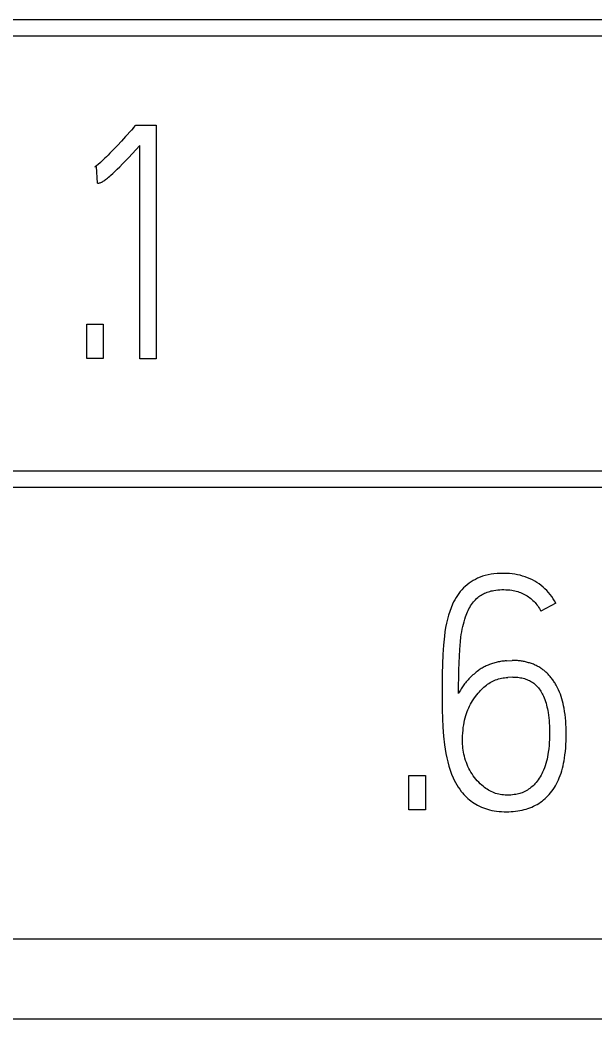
# Model space of a CAD drawing. Extents: x 867151 to 1787449, y -2071112 to -1028603.
# Drawn here: x 871239.75 to 871243.68, y -1032681.08 to -1032674.26 of the extents above; entities that cross this region are included whole.
import ezdxf

# ---------------------------------------------------------------- set-up
doc = ezdxf.new("R2010")
doc.units = 0
doc.header["$LTSCALE"] = 4
doc.header["$MEASUREMENT"] = 0
doc.layers.get('0').update_dxf_attribs({"linetype": 'CONTINUOUS'})
doc.layers.add('20000_FRONT_O', color=7, linetype='CONTINUOUS')

# ---------------------------------------------------------------- blocks, each defined once
blk = doc.blocks.new('A$C36C17930')
at = {"layer": '20000_FRONT_O', "color": 7, "linetype": 'Continuous'}
for p, q in [((36.4911, 33.1704), (17.9621, 33.1704)), ((36.3811, 33.0604), (18.0721, 33.0604)), ((27.0699, 32.4188), (27.029, 32.3741)), ((27.0833, 32.4338), (27.0699, 32.4188)), ((27.0833, 32.4338), (27.0988, 32.4515)), ((27.0988, 32.4515), (27.2386, 32.4515)), ((27.2386, 32.4515), (27.2386, 30.8582)), ((27.0011, 32.3439), (26.9736, 32.3144)), ((27.029, 32.3741), (27.0011, 32.3439)), ((26.9224, 32.2607), (26.9106, 32.2487)), ((26.9474, 32.2867), (26.9224, 32.2607)), ((26.9736, 32.3144), (26.9474, 32.2867)), ((27.0507, 32.2321), (27.0738, 32.2563)), ((27.0738, 32.2563), (27.1276, 32.3139)), ((27.1276, 30.8582), (27.1276, 32.3139)), ((26.8396, 32.1825), (26.8331, 32.177)), ((26.8569, 32.1974), (26.8396, 32.1825)), ((26.867, 32.2065), (26.8569, 32.1974)), ((26.877, 32.2158), (26.867, 32.2065)), ((26.888, 32.2263), (26.877, 32.2158)), ((26.8988, 32.2369), (26.888, 32.2263)), ((26.9106, 32.2487), (26.8988, 32.2369)), ((26.9889, 32.1686), (27.0083, 32.1882)), ((27.0083, 32.1882), (27.0275, 32.2079)), ((27.0275, 32.2079), (27.0507, 32.2321)), ((26.8303, 32.1697), (26.817, 32.1652)), ((26.8217, 32.1684), (26.817, 32.1652)), ((26.8263, 32.1718), (26.8217, 32.1684)), ((26.8331, 32.177), (26.8263, 32.1718)), ((26.8369, 32.0565), (26.8303, 32.1697)), ((26.9288, 32.1109), (26.9427, 32.1237)), ((26.9427, 32.1237), (26.9565, 32.1368)), ((26.9565, 32.1368), (26.9728, 32.1526)), ((26.9728, 32.1526), (26.9889, 32.1686)), ((26.8369, 32.0565), (26.8402, 32.0566)), ((26.8402, 32.0566), (26.8435, 32.057)), ((26.8435, 32.057), (26.8474, 32.0577)), ((26.8474, 32.0577), (26.8512, 32.0585)), ((26.8512, 32.0585), (26.8558, 32.0596)), ((26.8558, 32.0596), (26.8602, 32.0609)), ((26.8602, 32.0609), (26.8641, 32.0625)), ((26.8641, 32.0625), (26.868, 32.0643)), ((26.868, 32.0643), (26.8717, 32.0662)), ((26.8717, 32.0662), (26.8769, 32.0694)), ((26.8769, 32.0694), (26.8819, 32.0727)), ((26.8819, 32.0727), (26.8869, 32.0762)), ((26.8869, 32.0762), (26.8932, 32.081)), ((26.8932, 32.081), (26.8995, 32.0859)), ((26.8995, 32.0859), (26.9057, 32.0909)), ((26.9057, 32.0909), (26.9135, 32.0974)), ((26.9135, 32.0974), (26.9212, 32.1041)), ((26.9212, 32.1041), (26.9288, 32.1109)), ((26.7637, 30.8604), (26.7637, 31.0934)), ((26.7637, 31.0934), (26.8769, 31.0934)), ((26.8769, 31.0934), (26.8769, 30.8604)), ((26.8769, 30.8604), (26.7637, 30.8604)), ((27.2386, 30.8582), (27.1276, 30.8582)), ((35.0111, 30.0904), (15.2631, 30.0904)), ((34.9011, 29.9804), (15.3731, 29.9804)), ((29.5249, 29.3872), (29.505, 29.3836)), ((29.5449, 29.39), (29.5249, 29.3872)), ((29.5672, 29.3921), (29.5449, 29.39)), ((29.5897, 29.3934), (29.5672, 29.3921)), ((29.6121, 29.3937), (29.5897, 29.3934)), ((29.6311, 29.3933), (29.6121, 29.3937)), ((29.6501, 29.3922), (29.6311, 29.3933)), ((29.669, 29.3904), (29.6501, 29.3922)), ((29.6878, 29.3878), (29.669, 29.3904)), ((29.7056, 29.3845), (29.6878, 29.3878)), ((29.3745, 29.3261), (29.3613, 29.316)), ((29.3882, 29.3355), (29.3745, 29.3261)), ((29.4029, 29.3446), (29.3882, 29.3355)), ((29.418, 29.3529), (29.4029, 29.3446)), ((29.4335, 29.3604), (29.418, 29.3529)), ((29.4504, 29.3675), (29.4335, 29.3604)), ((29.4677, 29.3737), (29.4504, 29.3675)), ((29.4854, 29.3789), (29.4677, 29.3737)), ((29.505, 29.3836), (29.4854, 29.3789)), ((29.7233, 29.3805), (29.7056, 29.3845)), ((29.7408, 29.3756), (29.7233, 29.3805)), ((29.7581, 29.37), (29.7408, 29.3756)), ((29.7748, 29.3637), (29.7581, 29.37)), ((29.7912, 29.3567), (29.7748, 29.3637)), ((29.8072, 29.3489), (29.7912, 29.3567)), ((29.8229, 29.3404), (29.8072, 29.3489)), ((29.838, 29.3314), (29.8229, 29.3404)), ((29.8526, 29.3216), (29.838, 29.3314)), ((29.8668, 29.3111), (29.8526, 29.3216)), ((29.3046, 29.2563), (29.295, 29.2427)), ((29.3147, 29.2694), (29.3046, 29.2563)), ((29.3254, 29.2819), (29.3147, 29.2694)), ((29.3367, 29.2939), (29.3254, 29.2819)), ((29.3486, 29.3052), (29.3367, 29.2939)), ((29.3613, 29.316), (29.3486, 29.3052)), ((29.4569, 29.2452), (29.4645, 29.2498)), ((29.4645, 29.2498), (29.4723, 29.254)), ((29.4723, 29.254), (29.4802, 29.258)), ((29.4802, 29.258), (29.4883, 29.2615)), ((29.4883, 29.2615), (29.4975, 29.2651)), ((29.4975, 29.2651), (29.5067, 29.2683)), ((29.5067, 29.2683), (29.5162, 29.2711)), ((29.5162, 29.2711), (29.5257, 29.2735)), ((29.5257, 29.2735), (29.5353, 29.2756)), ((29.5353, 29.2756), (29.5449, 29.2774)), ((29.5449, 29.2774), (29.5583, 29.2795)), ((29.5583, 29.2795), (29.5717, 29.281)), ((29.5717, 29.281), (29.5851, 29.282)), ((29.5851, 29.282), (29.5986, 29.2826)), ((29.5986, 29.2826), (29.6121, 29.2827)), ((29.6121, 29.2827), (29.6257, 29.2824)), ((29.6257, 29.2824), (29.6393, 29.2817)), ((29.6393, 29.2817), (29.6529, 29.2804)), ((29.6529, 29.2804), (29.6663, 29.2786)), ((29.6663, 29.2786), (29.6766, 29.2767)), ((29.6766, 29.2767), (29.6867, 29.2746)), ((29.6867, 29.2746), (29.6968, 29.2721)), ((29.6968, 29.2721), (29.7068, 29.2692)), ((29.7068, 29.2692), (29.7166, 29.266)), ((29.7166, 29.266), (29.7262, 29.2625)), ((29.7262, 29.2625), (29.7356, 29.2586)), ((29.7356, 29.2586), (29.7449, 29.2544)), ((29.7449, 29.2544), (29.754, 29.2499)), ((29.754, 29.2499), (29.763, 29.245)), ((29.8804, 29.3), (29.8668, 29.3111)), ((29.8933, 29.2883), (29.8804, 29.3)), ((29.9056, 29.276), (29.8933, 29.2883)), ((29.9173, 29.2631), (29.9056, 29.276)), ((29.9284, 29.2497), (29.9173, 29.2631)), ((29.9392, 29.2354), (29.9284, 29.2497)), ((29.262, 29.1836), (29.2516, 29.1591)), ((29.2694, 29.199), (29.262, 29.1836)), ((29.2774, 29.214), (29.2694, 29.199)), ((29.286, 29.2287), (29.2774, 29.214)), ((29.295, 29.2427), (29.286, 29.2287)), ((29.3916, 29.1806), (29.3981, 29.1897)), ((29.3981, 29.1897), (29.405, 29.1984)), ((29.405, 29.1984), (29.4118, 29.2064)), ((29.4118, 29.2064), (29.4189, 29.2141)), ((29.4189, 29.2141), (29.4264, 29.2214)), ((29.4264, 29.2214), (29.4342, 29.2284)), ((29.4342, 29.2284), (29.4423, 29.235)), ((29.4423, 29.235), (29.4495, 29.2403)), ((29.4495, 29.2403), (29.4569, 29.2452)), ((29.763, 29.245), (29.7716, 29.2399)), ((29.7716, 29.2399), (29.7801, 29.2344)), ((29.7801, 29.2344), (29.7883, 29.2287)), ((29.7883, 29.2287), (29.7962, 29.2226)), ((29.7962, 29.2226), (29.8039, 29.2162)), ((29.8039, 29.2162), (29.8113, 29.2095)), ((29.8113, 29.2095), (29.8184, 29.2025)), ((29.8184, 29.2025), (29.8252, 29.1952)), ((29.8252, 29.1952), (29.8317, 29.1877)), ((29.8317, 29.1877), (29.838, 29.1799)), ((29.9672, 29.1895), (29.8651, 29.1363)), ((29.9492, 29.2205), (29.9392, 29.2354)), ((29.9586, 29.2052), (29.9492, 29.2205)), ((29.9672, 29.1895), (29.9586, 29.2052)), ((29.2426, 29.1341), (29.2344, 29.1076)), ((29.2516, 29.1591), (29.2426, 29.1341)), ((29.3544, 29.1078), (29.3588, 29.1191)), ((29.3588, 29.1191), (29.3636, 29.1303)), ((29.3636, 29.1303), (29.3687, 29.1414)), ((29.3687, 29.1414), (29.3743, 29.1522)), ((29.3743, 29.1522), (29.3797, 29.1619)), ((29.3797, 29.1619), (29.3855, 29.1714)), ((29.3855, 29.1714), (29.3916, 29.1806)), ((29.838, 29.1799), (29.8441, 29.1716)), ((29.8441, 29.1716), (29.8498, 29.1631)), ((29.8498, 29.1631), (29.8553, 29.1544)), ((29.8553, 29.1544), (29.8604, 29.1454)), ((29.8604, 29.1454), (29.8651, 29.1363)), ((29.2206, 29.0528), (29.215, 29.0246)), ((29.2272, 29.0808), (29.2206, 29.0528)), ((29.2344, 29.1076), (29.2272, 29.0808)), ((29.3321, 29.0312), (29.336, 29.0477)), ((29.336, 29.0477), (29.3403, 29.064)), ((29.3403, 29.064), (29.345, 29.0803)), ((29.345, 29.0803), (29.3502, 29.0963)), ((29.3502, 29.0963), (29.3544, 29.1078)), ((29.2101, 28.9951), (29.206, 28.9654)), ((29.215, 29.0246), (29.2101, 28.9951)), ((29.3218, 28.9759), (29.3248, 28.9944)), ((29.3248, 28.9944), (29.3283, 29.0129)), ((29.3283, 29.0129), (29.3321, 29.0312)), ((29.206, 28.9654), (29.1996, 28.9038)), ((29.3134, 28.9021), (29.316, 28.9297)), ((29.316, 28.9297), (29.3192, 28.9573)), ((29.3192, 28.9573), (29.3218, 28.9759)), ((29.1951, 28.8401), (29.1927, 28.7746)), ((29.1996, 28.9038), (29.1951, 28.8401)), ((29.3089, 28.8287), (29.3114, 28.8744)), ((29.3114, 28.8744), (29.3134, 28.9021)), ((29.1927, 28.7746), (29.1914, 28.708)), ((29.3056, 28.733), (29.3071, 28.7829)), ((29.3071, 28.7829), (29.3089, 28.8287)), ((29.5207, 28.7739), (29.5134, 28.7711)), ((29.528, 28.7765), (29.5207, 28.7739)), ((29.5356, 28.7791), (29.528, 28.7765)), ((29.5433, 28.7815), (29.5356, 28.7791)), ((29.551, 28.7837), (29.5433, 28.7815)), ((29.5588, 28.7858), (29.551, 28.7837)), ((29.5666, 28.7877), (29.5588, 28.7858)), ((29.5744, 28.7894), (29.5666, 28.7877)), ((29.5822, 28.791), (29.5744, 28.7894)), ((29.5901, 28.7924), (29.5822, 28.791)), ((29.598, 28.7936), (29.5901, 28.7924)), ((29.606, 28.7946), (29.598, 28.7936)), ((29.6139, 28.7955), (29.606, 28.7946)), ((29.6219, 28.7962), (29.6139, 28.7955)), ((29.6299, 28.7968), (29.6219, 28.7962)), ((29.6299, 28.7968), (29.6698, 28.799)), ((29.6768, 28.7993), (29.6698, 28.799)), ((29.6839, 28.7994), (29.6768, 28.7993)), ((29.691, 28.7993), (29.6839, 28.7994)), ((29.698, 28.799), (29.691, 28.7993)), ((29.7051, 28.7985), (29.698, 28.799)), ((29.7121, 28.7979), (29.7051, 28.7985)), ((29.7191, 28.7972), (29.7121, 28.7979)), ((29.7262, 28.7962), (29.7191, 28.7972)), ((29.7332, 28.7952), (29.7262, 28.7962)), ((29.7402, 28.794), (29.7332, 28.7952)), ((29.7471, 28.7926), (29.7402, 28.794)), ((29.7541, 28.7912), (29.7471, 28.7926)), ((29.761, 28.7896), (29.7541, 28.7912)), ((29.7678, 28.7879), (29.761, 28.7896)), ((29.7746, 28.7862), (29.7678, 28.7879)), ((29.7813, 28.7843), (29.7746, 28.7862)), ((29.788, 28.7823), (29.7813, 28.7843)), ((29.7946, 28.7802), (29.788, 28.7823)), ((29.8012, 28.7779), (29.7946, 28.7802)), ((29.8077, 28.7756), (29.8012, 28.7779)), ((29.8142, 28.773), (29.8077, 28.7756)), ((29.8206, 28.7704), (29.8142, 28.773)), ((29.1914, 28.708), (29.1907, 28.6414)), ((29.3045, 28.6831), (29.3056, 28.733)), ((29.4087, 28.7067), (29.4016, 28.7003)), ((29.4159, 28.713), (29.4087, 28.7067)), ((29.4233, 28.7191), (29.4159, 28.713)), ((29.4308, 28.725), (29.4233, 28.7191)), ((29.4385, 28.7307), (29.4308, 28.725)), ((29.4449, 28.7351), (29.4385, 28.7307)), ((29.4513, 28.7394), (29.4449, 28.7351)), ((29.4579, 28.7435), (29.4513, 28.7394)), ((29.4645, 28.7475), (29.4579, 28.7435)), ((29.4713, 28.7513), (29.4645, 28.7475)), ((29.4781, 28.755), (29.4713, 28.7513)), ((29.485, 28.7585), (29.4781, 28.755)), ((29.492, 28.7619), (29.485, 28.7585)), ((29.4991, 28.7651), (29.492, 28.7619)), ((29.5062, 28.7682), (29.4991, 28.7651)), ((29.5134, 28.7711), (29.5062, 28.7682)), ((29.827, 28.7676), (29.8206, 28.7704)), ((29.8332, 28.7646), (29.827, 28.7676)), ((29.8394, 28.7615), (29.8332, 28.7646)), ((29.8454, 28.7583), (29.8394, 28.7615)), ((29.8512, 28.755), (29.8454, 28.7583)), ((29.857, 28.7516), (29.8512, 28.755)), ((29.8627, 28.748), (29.857, 28.7516)), ((29.8683, 28.7442), (29.8627, 28.748)), ((29.8738, 28.7404), (29.8683, 28.7442)), ((29.8793, 28.7364), (29.8738, 28.7404)), ((29.8846, 28.7323), (29.8793, 28.7364)), ((29.8898, 28.728), (29.8846, 28.7323)), ((29.895, 28.7237), (29.8898, 28.728)), ((29.9001, 28.7192), (29.895, 28.7237)), ((29.905, 28.7146), (29.9001, 28.7192)), ((29.9101, 28.7098), (29.905, 28.7146)), ((29.915, 28.7048), (29.9101, 28.7098)), ((29.9198, 28.6997), (29.915, 28.7048)), ((29.1907, 28.6414), (29.1905, 28.5748)), ((29.3038, 28.629), (29.3045, 28.6831)), ((29.3445, 28.6397), (29.3391, 28.633)), ((29.35, 28.6463), (29.3445, 28.6397)), ((29.3556, 28.6528), (29.35, 28.6463)), ((29.3613, 28.6592), (29.3556, 28.6528)), ((29.3678, 28.6662), (29.3613, 28.6592)), ((29.3744, 28.6733), (29.3678, 28.6662)), ((29.381, 28.6802), (29.3744, 28.6733)), ((29.3878, 28.687), (29.381, 28.6802)), ((29.3946, 28.6937), (29.3878, 28.687)), ((29.4016, 28.7003), (29.3946, 28.6937)), ((29.4929, 28.6308), (29.5016, 28.6372)), ((29.5016, 28.6372), (29.5102, 28.643)), ((29.5102, 28.643), (29.519, 28.6484)), ((29.519, 28.6484), (29.5281, 28.6534)), ((29.5281, 28.6534), (29.5373, 28.6581)), ((29.5373, 28.6581), (29.5467, 28.6624)), ((29.5467, 28.6624), (29.5563, 28.6663)), ((29.5563, 28.6663), (29.566, 28.6698)), ((29.566, 28.6698), (29.5761, 28.6729)), ((29.5761, 28.6729), (29.5864, 28.6757)), ((29.5864, 28.6757), (29.5967, 28.678)), ((29.5967, 28.678), (29.6071, 28.68)), ((29.6071, 28.68), (29.6176, 28.6815)), ((29.6176, 28.6815), (29.6282, 28.6827)), ((29.6282, 28.6827), (29.6387, 28.6836)), ((29.6742, 28.6858), (29.6387, 28.6836)), ((29.6742, 28.6858), (29.6829, 28.6861)), ((29.6829, 28.6861), (29.6916, 28.686)), ((29.6916, 28.686), (29.7003, 28.6854)), ((29.7003, 28.6854), (29.709, 28.6845)), ((29.709, 28.6845), (29.7177, 28.6833)), ((29.7177, 28.6833), (29.7263, 28.6817)), ((29.7263, 28.6817), (29.7349, 28.6799)), ((29.7349, 28.6799), (29.7438, 28.6777)), ((29.7438, 28.6777), (29.7526, 28.6753)), ((29.7526, 28.6753), (29.7614, 28.6725)), ((29.7614, 28.6725), (29.77, 28.6694)), ((29.77, 28.6694), (29.7784, 28.666)), ((29.7784, 28.666), (29.7867, 28.6621)), ((29.7867, 28.6621), (29.7944, 28.6581)), ((29.7944, 28.6581), (29.8019, 28.6537)), ((29.8019, 28.6537), (29.8092, 28.6489)), ((29.8092, 28.6489), (29.8162, 28.6438)), ((29.8162, 28.6438), (29.823, 28.6383)), ((29.823, 28.6383), (29.8296, 28.6325)), ((29.9246, 28.6945), (29.9198, 28.6997)), ((29.9292, 28.6892), (29.9246, 28.6945)), ((29.9337, 28.6839), (29.9292, 28.6892)), ((29.938, 28.6784), (29.9337, 28.6839)), ((29.9423, 28.6728), (29.938, 28.6784)), ((29.9465, 28.6672), (29.9423, 28.6728)), ((29.9505, 28.6614), (29.9465, 28.6672)), ((29.9545, 28.6556), (29.9505, 28.6614)), ((29.9583, 28.6497), (29.9545, 28.6556)), ((29.962, 28.6438), (29.9583, 28.6497)), ((29.9656, 28.6377), (29.962, 28.6438)), ((29.9691, 28.6317), (29.9656, 28.6377)), ((29.1905, 28.5748), (29.1907, 28.5203)), ((29.3036, 28.5748), (29.3038, 28.629)), ((29.3074, 28.5825), (29.3036, 28.5748)), ((29.3114, 28.5901), (29.3074, 28.5825)), ((29.3155, 28.5975), (29.3114, 28.5901)), ((29.3199, 28.6049), (29.3155, 28.5975)), ((29.3244, 28.6121), (29.3199, 28.6049)), ((29.3291, 28.6193), (29.3244, 28.6121)), ((29.334, 28.6262), (29.3291, 28.6193)), ((29.3391, 28.633), (29.334, 28.6262)), ((29.4285, 28.5651), (29.437, 28.5756)), ((29.437, 28.5756), (29.4457, 28.5859)), ((29.4457, 28.5859), (29.4529, 28.594)), ((29.4529, 28.594), (29.4604, 28.6019)), ((29.4604, 28.6019), (29.4681, 28.6096)), ((29.4681, 28.6096), (29.4761, 28.6169)), ((29.4761, 28.6169), (29.4844, 28.624)), ((29.4844, 28.624), (29.4929, 28.6308)), ((29.8296, 28.6325), (29.8363, 28.626)), ((29.8363, 28.626), (29.8426, 28.6192)), ((29.8426, 28.6192), (29.8487, 28.612)), ((29.8487, 28.612), (29.8544, 28.6046)), ((29.8544, 28.6046), (29.8598, 28.5969)), ((29.8598, 28.5969), (29.8649, 28.5891)), ((29.8649, 28.5891), (29.8698, 28.581)), ((29.8698, 28.581), (29.8743, 28.5727)), ((29.8743, 28.5727), (29.8786, 28.5644)), ((29.979, 28.6131), (29.9691, 28.6317)), ((29.9859, 28.5983), (29.979, 28.6131)), ((29.9923, 28.5834), (29.9859, 28.5983)), ((29.9982, 28.5682), (29.9923, 28.5834)), ((30.0035, 28.5528), (29.9982, 28.5682)), ((29.1907, 28.5203), (29.1914, 28.4634)), ((29.3782, 28.4885), (29.3845, 28.5004)), ((29.3845, 28.5004), (29.391, 28.5116)), ((29.391, 28.5116), (29.398, 28.5227)), ((29.398, 28.5227), (29.4126, 28.544)), ((29.4126, 28.544), (29.4285, 28.5651)), ((29.8786, 28.5644), (29.8826, 28.5559)), ((29.8826, 28.5559), (29.8877, 28.5439)), ((29.8877, 28.5439), (29.8924, 28.5318)), ((29.8924, 28.5318), (29.8966, 28.5196)), ((29.8966, 28.5196), (29.9004, 28.5073)), ((29.9004, 28.5073), (29.9038, 28.4948)), ((30.0083, 28.5373), (30.0035, 28.5528)), ((30.0127, 28.5216), (30.0083, 28.5373)), ((30.0167, 28.5058), (30.0127, 28.5216)), ((30.0202, 28.49), (30.0167, 28.5058)), ((29.1914, 28.4634), (29.1927, 28.404)), ((29.3518, 28.4227), (29.3563, 28.4367)), ((29.3563, 28.4367), (29.3613, 28.4506)), ((29.3613, 28.4506), (29.3666, 28.4635)), ((29.3666, 28.4635), (29.3723, 28.4763)), ((29.3723, 28.4763), (29.3782, 28.4885)), ((29.9038, 28.4948), (29.9069, 28.4822)), ((29.9069, 28.4822), (29.9097, 28.4696)), ((29.9097, 28.4696), (29.9122, 28.4569)), ((29.9122, 28.4569), (29.9144, 28.4442)), ((29.9144, 28.4442), (29.9172, 28.4259)), ((30.0234, 28.474), (30.0202, 28.49)), ((30.0271, 28.4521), (30.0234, 28.474)), ((30.0303, 28.4302), (30.0271, 28.4521)), ((29.1927, 28.404), (29.1953, 28.3434)), ((29.338, 28.3596), (29.3408, 28.376)), ((29.3408, 28.376), (29.3441, 28.3924)), ((29.3441, 28.3924), (29.3477, 28.4076)), ((29.3477, 28.4076), (29.3518, 28.4227)), ((29.9172, 28.4259), (29.9195, 28.4077)), ((29.9195, 28.4077), (29.9213, 28.3894)), ((29.9213, 28.3894), (29.9228, 28.371)), ((29.9228, 28.371), (29.9239, 28.3526)), ((30.0328, 28.4081), (30.0303, 28.4302)), ((30.0348, 28.3861), (30.0328, 28.4081)), ((30.0363, 28.3639), (30.0348, 28.3861)), ((30.0374, 28.3418), (30.0363, 28.3639)), ((29.1953, 28.3434), (29.2001, 28.2831)), ((29.3311, 28.2846), (29.3322, 28.3042)), ((29.3322, 28.3042), (29.3337, 28.3238)), ((29.3337, 28.3238), (29.3356, 28.3417)), ((29.3356, 28.3417), (29.338, 28.3596)), ((29.9239, 28.3526), (29.9246, 28.3342)), ((29.9246, 28.3342), (29.925, 28.3158)), ((29.925, 28.2974), (29.9247, 28.2787)), ((29.925, 28.3158), (29.925, 28.2974)), ((30.038, 28.3196), (30.0374, 28.3418)), ((30.0382, 28.2974), (30.038, 28.3196)), ((30.038, 28.2736), (30.0382, 28.2974)), ((29.2001, 28.2831), (29.2071, 28.2231)), ((29.3303, 28.242), (29.3304, 28.2633)), ((29.3306, 28.2285), (29.3303, 28.242)), ((29.3304, 28.2633), (29.3311, 28.2846)), ((29.3314, 28.215), (29.3306, 28.2285)), ((29.9227, 28.2392), (29.9211, 28.2185)), ((29.924, 28.26), (29.9227, 28.2392)), ((29.9247, 28.2787), (29.924, 28.26)), ((30.0363, 28.2261), (30.0374, 28.2499)), ((30.0374, 28.2499), (30.038, 28.2736)), ((29.2071, 28.2231), (29.2116, 28.1935)), ((29.2116, 28.1935), (29.2168, 28.1641)), ((29.2168, 28.1641), (29.2229, 28.1353)), ((29.3326, 28.2015), (29.3314, 28.215)), ((29.3344, 28.1876), (29.3326, 28.2015)), ((29.3368, 28.1738), (29.3344, 28.1876)), ((29.3396, 28.1601), (29.3368, 28.1738)), ((29.3431, 28.1458), (29.3396, 28.1601)), ((29.9161, 28.1732), (29.9138, 28.1575)), ((29.9188, 28.1958), (29.9161, 28.1732)), ((29.9211, 28.2185), (29.9188, 28.1958)), ((30.0297, 28.1551), (30.0325, 28.1787)), ((30.0325, 28.1787), (30.0346, 28.2024)), ((30.0346, 28.2024), (30.0363, 28.2261)), ((29.2229, 28.1353), (29.2298, 28.1067)), ((29.2298, 28.1067), (29.2374, 28.0788)), ((29.347, 28.1317), (29.3431, 28.1458)), ((29.3513, 28.1177), (29.347, 28.1317)), ((29.3562, 28.1037), (29.3513, 28.1177)), ((29.3616, 28.0898), (29.3562, 28.1037)), ((29.8997, 28.096), (29.8949, 28.081)), ((29.9041, 28.1111), (29.8997, 28.096)), ((29.9079, 28.1264), (29.9041, 28.1111)), ((29.9111, 28.1419), (29.9079, 28.1264)), ((29.9138, 28.1575), (29.9111, 28.1419)), ((30.0165, 28.0804), (30.0202, 28.0973)), ((30.0202, 28.0973), (30.0235, 28.1144)), ((30.0235, 28.1144), (30.0263, 28.1315)), ((30.0263, 28.1315), (30.0297, 28.1551)), ((29.2374, 28.0788), (29.2459, 28.0511)), ((29.2459, 28.0511), (29.2554, 28.0245)), ((29.2554, 28.0245), (29.2662, 27.9985)), ((29.3675, 28.0761), (29.3616, 28.0898)), ((29.3738, 28.0629), (29.3675, 28.0761)), ((29.3806, 28.05), (29.3738, 28.0629)), ((29.3878, 28.0373), (29.3806, 28.05)), ((29.3956, 28.025), (29.3878, 28.0373)), ((29.4037, 28.0129), (29.3956, 28.025)), ((29.8721, 28.026), (29.8665, 28.0155)), ((29.8773, 28.0367), (29.8721, 28.026)), ((29.8837, 28.0512), (29.8773, 28.0367)), ((29.8896, 28.066), (29.8837, 28.0512)), ((29.8949, 28.081), (29.8896, 28.066)), ((29.9971, 28.0138), (30.0027, 28.0302)), ((30.0027, 28.0302), (30.0078, 28.0468)), ((30.0078, 28.0468), (30.0124, 28.0635)), ((30.0124, 28.0635), (30.0165, 28.0804)), ((28.9641, 27.7804), (28.9641, 28.0134)), ((28.9641, 28.0134), (29.0773, 28.0134)), ((29.0773, 28.0134), (29.0773, 27.7804)), ((29.2662, 27.9985), (29.2739, 27.982)), ((29.2739, 27.982), (29.2823, 27.9659)), ((29.2823, 27.9659), (29.2913, 27.95)), ((29.4124, 28.0012), (29.4037, 28.0129)), ((29.4214, 27.9899), (29.4124, 28.0012)), ((29.4308, 27.9789), (29.4214, 27.9899)), ((29.4407, 27.9684), (29.4308, 27.9789)), ((29.4509, 27.9584), (29.4407, 27.9684)), ((29.4616, 27.9487), (29.4509, 27.9584)), ((29.825, 27.9583), (29.8184, 27.9513)), ((29.8329, 27.9671), (29.825, 27.9583)), ((29.8404, 27.9762), (29.8329, 27.9671)), ((29.8475, 27.9856), (29.8404, 27.9762)), ((29.8542, 27.9953), (29.8475, 27.9856)), ((29.8606, 28.0053), (29.8542, 27.9953)), ((29.8665, 28.0155), (29.8606, 28.0053)), ((29.965, 27.9445), (29.9722, 27.9574)), ((29.9722, 27.9574), (29.9788, 27.9706)), ((29.9788, 27.9706), (29.9851, 27.984)), ((29.9851, 27.984), (29.9908, 27.9976)), ((29.9908, 27.9976), (29.9971, 28.0138)), ((29.2913, 27.95), (29.3007, 27.9349)), ((29.3007, 27.9349), (29.3107, 27.9201)), ((29.3107, 27.9201), (29.3214, 27.9058)), ((29.3214, 27.9058), (29.3297, 27.8955)), ((29.3297, 27.8955), (29.3384, 27.8854)), ((29.4725, 27.9395), (29.4616, 27.9487)), ((29.481, 27.9329), (29.4725, 27.9395)), ((29.4898, 27.9265), (29.481, 27.9329)), ((29.4987, 27.9204), (29.4898, 27.9265)), ((29.5078, 27.9146), (29.4987, 27.9204)), ((29.5171, 27.9093), (29.5078, 27.9146)), ((29.5266, 27.9042), (29.5171, 27.9093)), ((29.5363, 27.8997), (29.5266, 27.9042)), ((29.5463, 27.8955), (29.5363, 27.8997)), ((29.5564, 27.8919), (29.5463, 27.8955)), ((29.5667, 27.8888), (29.5564, 27.8919)), ((29.5771, 27.8862), (29.5667, 27.8888)), ((29.5877, 27.8841), (29.5771, 27.8862)), ((29.7029, 27.887), (29.694, 27.8853)), ((29.7118, 27.8891), (29.7029, 27.887)), ((29.7207, 27.8914), (29.7118, 27.8891)), ((29.7294, 27.8941), (29.7207, 27.8914)), ((29.738, 27.8971), (29.7294, 27.8941)), ((29.7465, 27.9005), (29.738, 27.8971)), ((29.7556, 27.9047), (29.7465, 27.9005)), ((29.7645, 27.9093), (29.7556, 27.9047)), ((29.7731, 27.9144), (29.7645, 27.9093)), ((29.7815, 27.9199), (29.7731, 27.9144)), ((29.7896, 27.9257), (29.7815, 27.9199)), ((29.7972, 27.9317), (29.7896, 27.9257)), ((29.8045, 27.938), (29.7972, 27.9317)), ((29.8115, 27.9445), (29.8045, 27.938)), ((29.8184, 27.9513), (29.8115, 27.9445)), ((29.9229, 27.8855), (29.9317, 27.8958)), ((29.9317, 27.8958), (29.9407, 27.9074)), ((29.9407, 27.9074), (29.9493, 27.9194)), ((29.9493, 27.9194), (29.9574, 27.9318)), ((29.9574, 27.9318), (29.965, 27.9445)), ((29.3384, 27.8854), (29.3475, 27.8758)), ((29.3475, 27.8758), (29.3569, 27.8664)), ((29.3569, 27.8664), (29.3668, 27.8574)), ((29.3668, 27.8574), (29.377, 27.8488)), ((29.377, 27.8488), (29.3875, 27.8406)), ((29.3875, 27.8406), (29.3983, 27.8328)), ((29.3983, 27.8328), (29.4098, 27.8251)), ((29.4098, 27.8251), (29.4215, 27.8179)), ((29.4215, 27.8179), (29.4334, 27.8111)), ((29.5987, 27.8824), (29.5877, 27.8841)), ((29.6098, 27.8813), (29.5987, 27.8824)), ((29.6209, 27.8806), (29.6098, 27.8813)), ((29.6321, 27.8802), (29.6209, 27.8806)), ((29.6476, 27.8804), (29.6321, 27.8802)), ((29.6593, 27.881), (29.6476, 27.8804)), ((29.6709, 27.882), (29.6593, 27.881)), ((29.6824, 27.8835), (29.6709, 27.882)), ((29.694, 27.8853), (29.6824, 27.8835)), ((29.8393, 27.8172), (29.851, 27.8243)), ((29.851, 27.8243), (29.8623, 27.8317)), ((29.8623, 27.8317), (29.8733, 27.8396)), ((29.8733, 27.8396), (29.8839, 27.848)), ((29.8839, 27.848), (29.8942, 27.8568)), ((29.8942, 27.8568), (29.9042, 27.866)), ((29.9042, 27.866), (29.9137, 27.8755)), ((29.9137, 27.8755), (29.9229, 27.8855)), ((29.0773, 27.7804), (28.9641, 27.7804)), ((29.4334, 27.8111), (29.4457, 27.8048)), ((29.4457, 27.8048), (29.4589, 27.7987)), ((29.4589, 27.7987), (29.4723, 27.7932)), ((29.4723, 27.7932), (29.486, 27.7882)), ((29.486, 27.7882), (29.4999, 27.7838)), ((29.4999, 27.7838), (29.5152, 27.7798)), ((29.5152, 27.7798), (29.5307, 27.7763)), ((29.5307, 27.7763), (29.5463, 27.7735)), ((29.5463, 27.7735), (29.562, 27.7713)), ((29.562, 27.7713), (29.5795, 27.7694)), ((29.5795, 27.7694), (29.597, 27.768)), ((29.597, 27.768), (29.6145, 27.7673)), ((29.6145, 27.7673), (29.6321, 27.7671)), ((29.6321, 27.7671), (29.6471, 27.7673)), ((29.6471, 27.7673), (29.6621, 27.7679)), ((29.6621, 27.7679), (29.6771, 27.769)), ((29.6771, 27.769), (29.6921, 27.7704)), ((29.6921, 27.7704), (29.707, 27.7724)), ((29.707, 27.7724), (29.7218, 27.7749)), ((29.7218, 27.7749), (29.7366, 27.7778)), ((29.7366, 27.7778), (29.7512, 27.7814)), ((29.7512, 27.7814), (29.7643, 27.7851)), ((29.7643, 27.7851), (29.7773, 27.7892)), ((29.7773, 27.7892), (29.7901, 27.7939)), ((29.7901, 27.7939), (29.8027, 27.799)), ((29.8027, 27.799), (29.8152, 27.8046)), ((29.8152, 27.8046), (29.8274, 27.8107)), ((29.8274, 27.8107), (29.8393, 27.8172)), ((8.0011, 26.9004), (37.001, 26.9004)), ((37.7111, 26.3524), (9.2911, 26.3524))]:
    blk.add_line(p, q, dxfattribs=at)

msp = doc.modelspace()

# ---------------------------------------------------------------- block references
at = {"color": 0, "linetype": 'ByBlock', "ltscale": 25}
msp.add_blockref('A$C36C17930', (871213.445, -1032707.432), dxfattribs=at)

doc.saveas('drawing.dxf')
